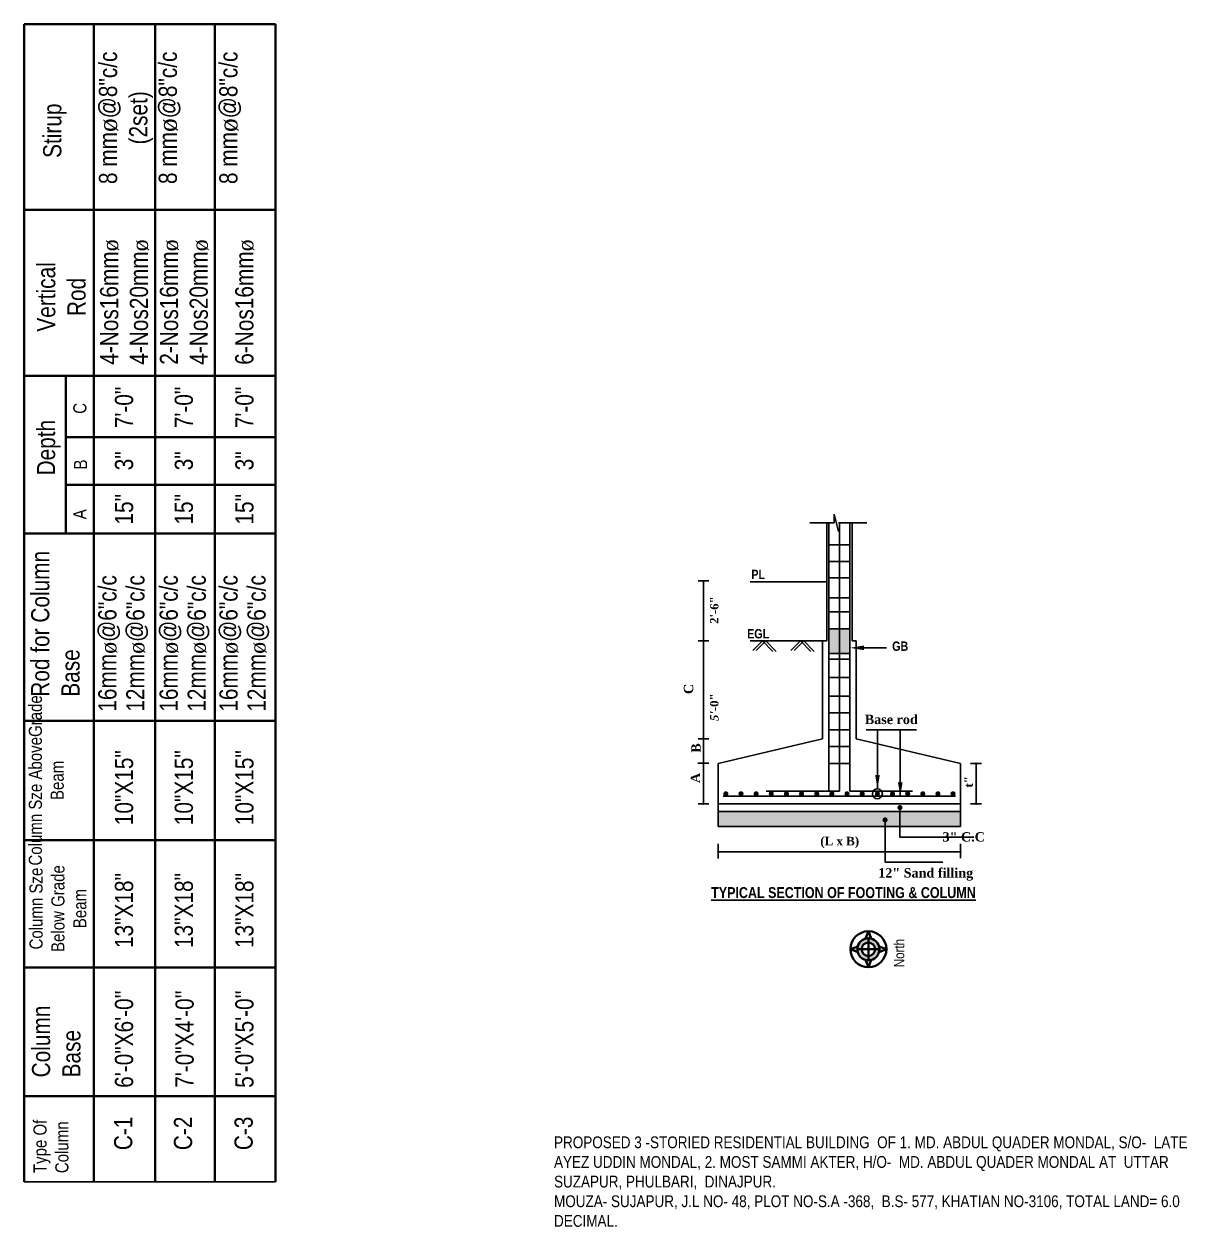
# Model space of a CAD drawing. Header units: inches. Extents: x -54558 to 35158, y -4190 to 41945.
# Drawn here: x 12601 to 13983, y -1617 to -187 of the extents above; entities that cross this region are included whole.
import ezdxf

# ---------------------------------------------------------------- set-up
doc = ezdxf.new("R2010")
doc.units = ezdxf.units.IN
doc.header["$MEASUREMENT"] = 0
doc.layers.get('0').update_dxf_attribs({"true_color": 0xe4c8de})
doc.layers.add('Print', color=7, linetype='Continuous', true_color=0x000000)
doc.layers.add('WALL', color=250, linetype='Continuous', lineweight=30)
doc.styles.get("Standard").update_dxf_attribs({"font": 'ARIALN.TTF'})

msp = doc.modelspace()

# ---------------------------------------------------------------- hatches: boundary and pattern name
msp.add_hatch(color=256).paths.add_polyline_path([(13582.861, -905.755), (13557.849, -905.755), (13557.849, -935.121), (13582.861, -935.121)])
h = msp.add_hatch()
h.set_pattern_fill('AR-SAND', color=256, scale=3.001494, style=0)
h.set_pattern_definition([(37.5, (1387.0183, -3557.947), (-0.1890742, 5.7833503), [0, -4.5622711, 0, -5.10254, 0, -4.877428]), (7.5, (1387.018, -3557.947), (5.3119745, 8.470655), [0, -2.4612252, 0, -4.112047, 0, -1.5757844]), (327.5, (1383.3264, -3557.947), (9.3470786, 0.0169856), [0, -1.500747, 0, -5.4026895, 0, -7.0535113]), (317.5, (1383.3264, -3557.947), (9.0228715, 2.634338), [0, -0.7503735, 0, -3.5417631, 0, -4.0520171])])
h.paths.add_polyline_path([(13714.353, -1140.872), (13714.353, -1122.863), (13426.209, -1122.863), (13426.209, -1140.872)])
at = {"layer": 'WALL'}
h = msp.add_hatch(color=256, dxfattribs=at)
h.paths.add_polyline_path([(13592.039, -1283.26), (13583.341, -1286.57), (13592.039, -1289.879, -0.06384989), (13591.615, -1286.57, -0.06384989)])
h.paths.add_polyline_path([(13604.732, -1307.961), (13608.042, -1299.262, -0.12822251), (13601.423, -1299.262)])
h.paths.add_polyline_path([(13617.425, -1283.26, -0.06384989), (13617.85, -1286.57, -0.06384989), (13617.425, -1289.879), (13626.123, -1286.57)])
h.paths.add_polyline_path([(13601.423, -1273.877, -0.12822251), (13608.042, -1273.877), (13604.732, -1265.178)])
h = msp.add_hatch(color=256, dxfattribs=at)
h.paths.add_polyline_path([(13604.732, -1278.623), (13604.732, -1273.452, 0.41421356), (13591.615, -1286.57), (13596.786, -1286.57, -0.41421356)])
h.paths.add_polyline_path([(13596.786, -1286.57), (13591.615, -1286.57, 0.41421356), (13604.732, -1299.687), (13604.732, -1294.516, -0.41421356)])
h.paths.add_polyline_path([(13604.732, -1294.516), (13604.732, -1299.687, 0.41421356), (13617.85, -1286.57), (13612.679, -1286.57, -0.41421356)])
h.paths.add_polyline_path([(13612.679, -1286.57), (13617.85, -1286.57, 0.41421356), (13604.732, -1273.452), (13604.732, -1278.623, -0.41421356)])

# ---------------------------------------------------------------- linework, layer by layer
for p, q in [((13564.098, -769.665), (13569.284, -790.087)), ((13564.098, -769.665), (13564.098, -780.052)), ((13534.973, -780.052), (13564.098, -780.052)), ((13555.348, -920.258), (13555.348, -780.052)), ((13557.849, -1098.903), (13557.849, -780.052)), ((13569.284, -780.052), (13603.082, -780.052)), ((13570.355, -1098.903), (13570.355, -780.052)), ((13582.861, -1098.903), (13582.861, -780.052)), ((13585.363, -920.258), (13585.363, -780.052)), ((13557.849, -805.952), (13582.861, -805.952)), ((13557.849, -825.962), (13582.861, -825.962)), ((13402.233, -848.979), (13415.236, -848.979)), ((13408.734, -1113.233), (13408.734, -850.658)), ((13555.348, -850.032), (13464.269, -850.032)), ((13557.849, -845.297), (13582.861, -845.297)), ((13557.849, -869.01), (13582.861, -869.01)), ((13557.849, -885.745), (13582.861, -885.745)), ((13557.849, -905.755), (13582.861, -905.755)), ((13402.233, -920.258), (13415.236, -920.258)), ((13550.345, -920.258), (13464.269, -920.258)), ((13478.788, -920.258), (13467.574, -931.526)), ((13482.728, -920.258), (13471.354, -931.688)), ((13478.788, -920.258), (13491.258, -932.707)), ((13482.728, -920.258), (13495.198, -932.707)), ((13523.916, -920.258), (13512.702, -931.526)), ((13527.856, -920.258), (13516.481, -931.688)), ((13523.916, -920.258), (13536.385, -932.707)), ((13527.856, -920.258), (13540.325, -932.707)), ((13550.345, -1036.675), (13550.345, -920.258)), ((13550.345, -920.258), (13555.348, -920.258)), ((13585.363, -920.258), (13590.365, -920.258)), ((13590.365, -1036.675), (13590.365, -920.258)), ((13557.849, -935.121), (13582.861, -935.121)), ((13557.849, -941.999), (13582.861, -941.999)), ((13557.849, -963.699), (13582.861, -963.699)), ((13557.849, -985.795), (13582.861, -985.795)), ((13557.849, -1005.805), (13582.861, -1005.805)), ((13557.849, -1025.815), (13582.861, -1025.815)), ((13602.019, -1025.915), (13661.917, -1025.915)), ((13615.574, -1096.275), (13615.574, -1025.915)), ((13642.666, -1104.854), (13642.666, -1025.915)), ((13402.233, -1036.671), (13415.236, -1036.671)), ((13426.209, -1065.835), (13550.345, -1036.675)), ((13714.353, -1065.835), (13590.365, -1036.675)), ((13557.849, -1045.825), (13582.861, -1045.825)), ((13402.026, -1065.251), (13415.029, -1065.251)), ((13426.209, -1140.872), (13426.209, -1065.835)), ((13557.849, -1065.835), (13582.861, -1065.835)), ((13714.353, -1140.872), (13714.353, -1065.835)), ((13726.268, -1065.835), (13739.27, -1065.835)), ((13726.268, -1065.835), (13739.27, -1065.835)), ((13732.769, -1114.484), (13732.769, -1066.46)), ((13483.238, -1098.903), (13570.355, -1098.903)), ((13582.861, -1098.903), (13657.324, -1098.903)), ((13402.233, -1113.859), (13415.236, -1113.859)), ((13426.209, -1113.859), (13714.353, -1113.859)), ((13432.212, -1104.854), (13708.35, -1104.854)), ((13726.268, -1113.859), (13739.27, -1113.859)), ((13726.268, -1113.859), (13739.27, -1113.859)), ((13426.209, -1122.863), (13714.353, -1122.863)), ((13642.278, -1117.522), (13642.278, -1153.193)), ((13426.209, -1140.872), (13714.353, -1140.872)), ((13624.573, -1132.877), (13624.573, -1183.129)), ((13642.278, -1153.193), (13730.014, -1153.193)), ((13426.209, -1161.305), (13426.209, -1178.61)), ((13713.727, -1170.754), (13426.817, -1170.754)), ((13714.353, -1161.158), (13714.353, -1178.462)), ((13624.573, -1183.129), (13693.182, -1183.129))]:
    msp.add_line(p, q)
for points, const_width in [([(13408.109, -849.605, 1), (13409.36, -849.605, 1)], 1.251), ([(13408.109, -920.258, 1), (13409.36, -920.258, 1)], 1.251), ([(13408.109, -1036.671, 1), (13409.36, -1036.671, 1)], 1.251), ([(13407.902, -1065.251, 1), (13409.153, -1065.251, 1)], 1.251), ([(13732.144, -1065.835, 1), (13733.394, -1065.835, 1)], 1.251), ([(13433.817, -1101.82, 1), (13436.818, -1101.82, 1)], 3.001), ([(13451.825, -1101.82, 1), (13454.827, -1101.82, 1)], 3.001), ([(13469.834, -1101.82, 1), (13472.836, -1101.82, 1)], 3.001), ([(13487.843, -1101.82, 1), (13490.845, -1101.82, 1)], 3.001), ([(13505.852, -1101.82, 1), (13508.854, -1101.82, 1)], 3.001), ([(13523.861, -1101.82, 1), (13526.863, -1101.82, 1)], 3.001), ([(13541.87, -1101.82, 1), (13544.872, -1101.82, 1)], 3.001), ([(13559.879, -1101.82, 1), (13562.881, -1101.82, 1)], 3.001), ([(13577.888, -1101.82, 1), (13580.89, -1101.82, 1)], 3.001), ([(13595.897, -1101.82, 1), (13598.899, -1101.82, 1)], 3.001), ([(13613.906, -1101.82, 1), (13616.908, -1101.82, 1)], 3.001), ([(13631.915, -1101.82, 1), (13634.917, -1101.82, 1)], 3.001), ([(13649.924, -1101.82, 1), (13652.926, -1101.82, 1)], 3.001), ([(13667.933, -1101.82, 1), (13670.935, -1101.82, 1)], 3.001), ([(13685.942, -1101.82, 1), (13688.944, -1101.82, 1)], 3.001), ([(13703.795, -1101.82, 1), (13706.797, -1101.82, 1)], 3.001), ([(13408.109, -1113.859, 1), (13409.36, -1113.859, 1)], 1.251), ([(13732.144, -1113.859, 1), (13733.394, -1113.859, 1)], 1.251), ([(13640.778, -1118.232, 1), (13643.779, -1118.232, 1)], 3.001), ([(13623.072, -1132.877, 1), (13626.074, -1132.877, 1)], 3.001), ([(13425.584, -1170.902, 1), (13426.835, -1170.902, 1)], 1.251), ([(13713.727, -1170.754, 1), (13714.978, -1170.754, 1)], 1.251)]:
    msp.add_lwpolyline(points, format="xyb", close=True, dxfattribs=dict(const_width=const_width))
msp.add_lwpolyline([(13599.536, -928.384), (13626.11, -928.384)])
msp.add_circle((13615.407, -1101.82), 5.916)
for points in [[(13599.536, -931.163), (13582.861, -928.384), (13599.536, -925.605)], [(13618.353, -1079.6), (13615.574, -1096.275), (13612.795, -1079.6)], [(13645.445, -1088.179), (13642.666, -1104.854), (13639.887, -1088.179)]]:
    msp.add_solid(points)
at = {"layer": 'Print'}
msp.add_line((12601.198, -1562.951), (12899.998, -1562.951), dxfattribs=at)
at = {"layer": 'WALL'}
for p, q in [((12601.198, -1562.951), (12601.198, -187.237)), ((12601.198, -187.237), (12899.998, -187.237)), ((12683.998, -1562.951), (12683.998, -187.237)), ((12756.898, -1562.951), (12756.898, -187.237)), ((12827.998, -1562.951), (12827.998, -187.237)), ((12899.998, -1562.951), (12899.998, -187.237)), ((12601.198, -408), (12899.998, -408)), ((12601.198, -605.119), (12899.998, -605.119)), ((12650.698, -792.68), (12650.698, -605.119)), ((12650.698, -678.019), (12899.998, -678.019)), ((12650.698, -734.806), (12899.998, -734.806)), ((12601.198, -792.68), (12899.998, -792.68)), ((12601.198, -1015.294), (12899.998, -1015.294)), ((12601.198, -1156.795), (12899.998, -1156.795)), ((13604.732, -1265.178), (13601.423, -1273.877)), ((13604.732, -1265.178), (13608.042, -1273.877)), ((13583.341, -1286.57), (13592.039, -1283.26)), ((13604.732, -1299.687), (13604.732, -1273.452)), ((13626.123, -1286.57), (13617.425, -1283.26)), ((13583.341, -1286.57), (13592.039, -1289.879)), ((13591.615, -1286.57), (13617.85, -1286.57)), ((13604.732, -1307.961), (13601.423, -1299.262)), ((13604.732, -1307.961), (13608.042, -1299.262)), ((13626.123, -1286.57), (13617.425, -1289.879)), ((12601.198, -1308.292), (12899.998, -1308.292)), ((12601.198, -1460.955), (12899.998, -1460.955))]:
    msp.add_line(p, q, dxfattribs=at)
for radius in [21.391, 13.117, 7.946]:
    msp.add_circle((13604.732, -1286.57), radius, dxfattribs=at)

# ---------------------------------------------------------------- texts
at = {"attachment_point": 5}
for s, insert, char_height in [('{\\fArial Narrow|b1|i0|c0|p34;PL}', (13473.74, -841.115), 11.11665), ('{\\fArial Narrow|b1|i0|c0|p34;EGL}', (13473.74, -911.711), 11.11665), ('{\\fArial Narrow|b1|i0|c0|p34;GB}', (13642.545, -926.501), 11.11665), ('{\\fTimes New Roman|b1|i0|c0|p18;Base rod}', (13631.968, -1013.532), 11.11665), ('{\\fTimes New Roman|b1|i0|c0|p18;(L x B)}', (13570.65, -1159.678), 10.19026), ('{\\fTimes New Roman|b1|i0|c0|p18;3" C.C}', (13718.041, -1153.124), 11.11665), ('{\\fTimes New Roman|b1|i0|c0|p18;12" Sand filling}', (13672.853, -1197.63), 11.11665), ('{\\fArial Narrow|b1|i0|c0|p34;\\LTYPICAL SECTION OF FOOTING & COLUMN}', (13575.06, -1219.323), 12.96942)]:
    msp.add_mtext(s, dxfattribs=dict(at, insert=insert, char_height=char_height))
at = {"attachment_point": 5, "rotation": 90}
for s, insert, char_height in [('{\\fTimes New Roman|b1|i0|c0|p18;2\'-6"}', (13421.624, -883.567), 10.00498), ('{\\fTimes New Roman|b1|i0|c0|p18;C}', (13391.014, -977.334), 11.11665), ('{\\fTimes New Roman|b1|i1|c0|p18;5\'\\fTimes New Roman|b1|i0|c0|p18;-0"}', (13421.624, -998.955), 10.00498), ('{\\fTimes New Roman|b1|i0|c0|p18;B}', (13399.936, -1047.443), 11.11665), ('{\\fTimes New Roman|b1|i0|c0|p18;A}', (13399.126, -1083.083), 11.11665), ('{\\fTimes New Roman|b1|i0|c0|p18;t"}', (13723.911, -1087.628), 10.00498)]:
    msp.add_mtext(s, dxfattribs=dict(at, insert=insert, char_height=char_height))
at = {"layer": 'WALL', "rotation": 90}
for s, insert, char_height, width, attachment_point in [('8 mm{\\fBookman Old Style|b0|i0|c0|p18;ø}@8"c/c\\P(2set)', (12690.156, -298.642), 21.6, 204.15671, 2), ('8 mm{\\fBookman Old Style|b0|i0|c0|p18;ø}@8"c/c', (12761.256, -298.642), 21.6, 204.15671, 2), ('8 mm{\\fBookman Old Style|b0|i0|c0|p18;ø}@8"c/c', (12833.256, -298.642), 21.6, 204.15671, 2), ('Stirup', (12623.914, -346.283), 21.6, 121.5, 1), ('4-Nos16mm{\\fBookman Old Style|b0|i0|c0|p18;\\H0.875x;ø}', (12691.515, -592.028), 21.6, 121.5, 1), ('4-Nos20mm{\\fBookman Old Style|b0|i0|c0|p18;\\H0.875x;ø}', (12726.906, -592.028), 21.6, 121.5, 1), ('2-Nos16mm{\\fBookman Old Style|b0|i0|c0|p18;\\H0.875x;ø}', (12762.615, -592.028), 21.6, 121.5, 1), ('4-Nos20mm{\\fBookman Old Style|b0|i0|c0|p18;\\H0.875x;ø}', (12798.006, -592.028), 21.6, 121.5, 1), ('6-Nos16mm{\\fBookman Old Style|b0|i0|c0|p18;\\H0.875x;ø}', (12852.145, -592.028), 21.6, 121.5, 1), ('Vertical Rod ', (12616.716, -511.485), 21.6, 121.5, 2), ('7\'-0"', (12709.198, -642.819), 21.6, 76.27066, 2), ('7\'-0"', (12780.298, -642.819), 21.6, 76.27066, 2), ('7\'-0"', (12852.298, -642.819), 21.6, 76.27066, 2), ('C', (12659.698, -650.34), 15.582, 14.98073, 1), ('Depth', (12616.498, -723.569), 21.6, 121.5, 1), ('3"', (12709.198, -706.212), 21.6, 36.55073, 2), ('3"', (12780.298, -706.212), 21.6, 36.55073, 2), ('3"', (12852.298, -706.212), 21.6, 36.55073, 2), ('B', (12660.598, -716.547), 15.582, 14.98073, 1), ('15"', (12709.198, -763.803), 21.6, 42.09091, 2), ('15"', (12780.298, -763.803), 21.6, 42.09091, 2), ('15"', (12852.298, -763.803), 21.6, 42.09091, 2), ('A', (12659.698, -775.668), 15.582, 14.98073, 1), ('Rod for Column Base', (12609.589, -986.47), 21.6, 190.24195, 1), ('16mm{\\fBookman Old Style|b0|i0|c0|p18;\\H0.875x;ø}@6"c/c', (12689.398, -1004.316), 21.6, 121.5, 1), ('12mm{\\fBookman Old Style|b0|i0|c0|p18;\\H0.875x;ø}@6"c/c', (12722.698, -1004.316), 21.6, 121.5, 1), ('16mm{\\fBookman Old Style|b0|i0|c0|p18;\\H0.875x;ø}@6"c/c', (12762.298, -1004.316), 21.6, 121.5, 1), ('12mm{\\fBookman Old Style|b0|i0|c0|p18;\\H0.875x;ø}@6"c/c', (12795.598, -1004.316), 21.6, 121.5, 1), ('16mm{\\fBookman Old Style|b0|i0|c0|p18;\\H0.875x;ø}@6"c/c', (12833.398, -1004.316), 21.6, 121.5, 1), ('12mm{\\fBookman Old Style|b0|i0|c0|p18;\\H0.875x;ø}@6"c/c', (12866.698, -1004.316), 21.6, 121.5, 1), ('Column Sze AboveGrade \\PBeam', (12606.799, -1085.937), 15.58238, 190.99201, 2), ('10"X15"', (12709.198, -1139.148), 21.6, 121.5, 1), ('10"X15"', (12780.298, -1139.148), 21.6, 121.5, 1), ('10"X15"', (12852.298, -1139.148), 21.6, 121.5, 1), ('Column Sze \\PBelow Grade \\PBeam', (12607.672, -1238.211), 15.58238, 190.99201, 2), ('13"X18"', (12709.198, -1285.122), 21.6, 121.5, 1), ('13"X18"', (12780.298, -1285.122), 21.6, 121.5, 1), ('13"X18"', (12852.298, -1285.122), 21.6, 121.5, 1), ('North', (13635.355, -1307.907), 12, 47.10669, 1), ('6\'-0"X6\'-0\'\'', (12709.198, -1451.198), 21.6, 121.5, 1), ('7\'-0"X4\'-0\'\'', (12781.198, -1451.198), 21.6, 121.5, 1), ('5\'-0"X5\'-0\'\'', (12852.298, -1451.198), 21.6, 121.5, 1), ('Column\\PBase', (12610.595, -1438.798), 21.6, 121.5, 1), ('Type Of\\PColumn', (12612.382, -1552.572), 15.5824, 119.75611, 1), ('C-1', (12708.231, -1505.339), 21.6, 34.0741, 2), ('C-2', (12779.331, -1505.339), 21.6, 34.0741, 2), ('C-3', (12851.331, -1505.339), 21.6, 34.0741, 2)]:
    msp.add_mtext(s, dxfattribs=dict(at, insert=insert, char_height=char_height, width=width, attachment_point=attachment_point))
at = {"layer": 'WALL', "insert": (13231.133, -1508.957), "char_height": 14, "width": 768.28511, "attachment_point": 1}
msp.add_mtext('PROPOSED 3 -STORIED RESIDENTIAL BUILDING  OF 1. MD. ABDUL QUADER MONDAL, S/O-  LATE AYEZ UDDIN MONDAL, 2. MOST SAMMI AKTER, H/O-  MD. ABDUL QUADER MONDAL AT  UTTAR SUZAPUR, PHULBARI,  DINAJPUR. \\PMOUZA- SUJAPUR, J.L NO- 48, PLOT NO-S.A -368,  B.S- 577, KHATIAN NO-3106, TOTAL LAND= 6.0 DECIMAL.', dxfattribs=at)

doc.saveas('drawing.dxf')
